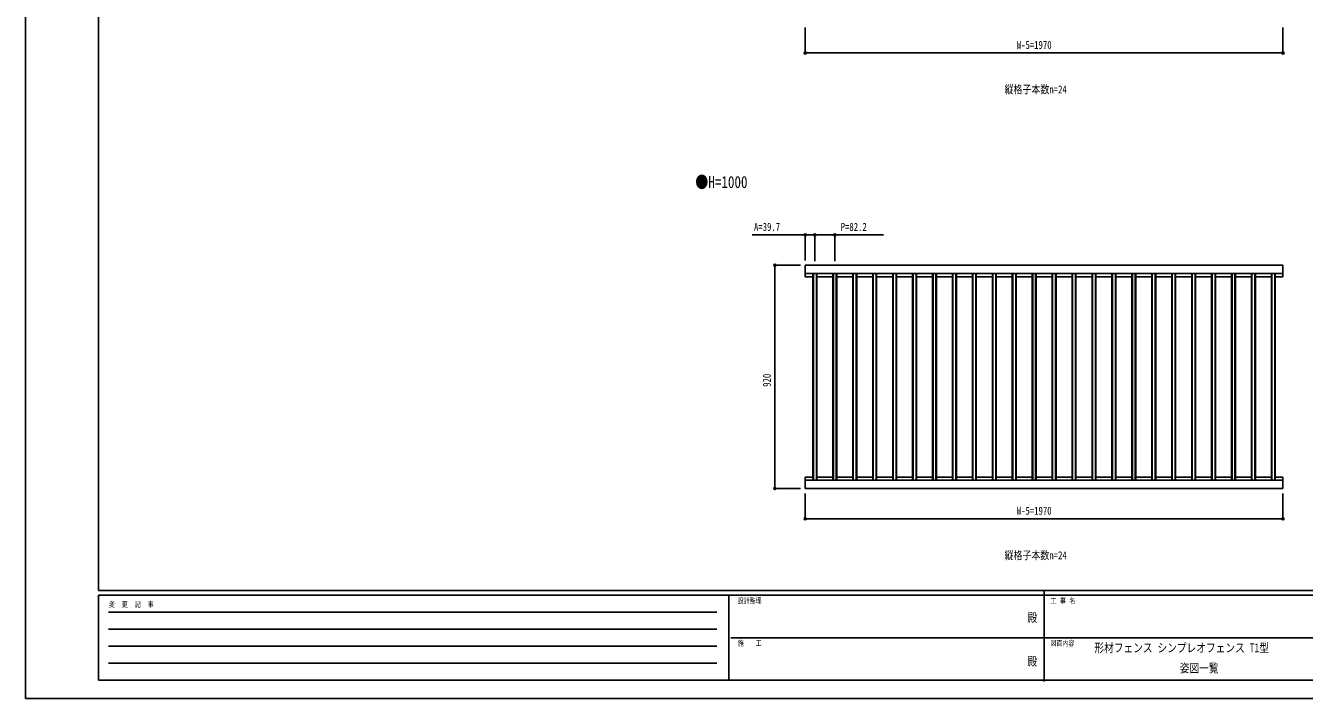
# Model space of a CAD drawing. Units: millimetres, scale not verified. Extents: x -4205 to 4205, y -2970 to 2970.
# Drawn here: x -4205 to 1068, y -2970 to -197 of the extents above; entities that cross this region are included whole.
import ezdxf
from ezdxf.enums import TextEntityAlignment as Align

# ---------------------------------------------------------------- set-up
doc = ezdxf.new("R2010")
doc.units = ezdxf.units.MM
doc.header["$LTSCALE"] = 12
doc.header["$PDMODE"] = 32
doc.header["$PDSIZE"] = 6
for name, color, linetype in [('0-1_USER1', 3, 'Continuous'), ('0-2_YKK_A1', 4, 'Continuous'), ('0-3_YKK_D', 6, 'Continuous'), ('0-4_YKK_ZWAK', 7, 'Continuous')]:
    doc.layers.add(name, color=color, linetype=linetype)
doc.styles.add('ＭＳ ゴシック', font='')
doc.styles.get('ＭＳ ゴシック').set_extended_font_data('MS Gothic')

msp = doc.modelspace()

# ---------------------------------------------------------------- linework, layer by layer
at = {"layer": '0-2_YKK_A1'}
for p, q in [((-989.98, -1232), (-989.98, -1185)), ((-989.98, -1185), (980.02, -1185)), ((980.02, -1232), (980.02, -1185)), ((980.02, -1219), (-989.98, -1219)), ((-989.98, -1232), (-958.28, -1232)), ((-958.28, -1219), (-958.28, -2071)), ((-958.28, -1219), (-942.28, -1219)), ((-956.28, -1219), (-956.28, -2071)), ((-944.28, -1219), (-944.28, -2071)), ((-942.28, -2071), (-942.28, -1219)), ((-942.28, -1232), (-876.08, -1232)), ((-876.08, -1219), (-876.08, -2071)), ((-876.08, -1219), (-860.08, -1219)), ((-874.08, -1219), (-874.08, -2071)), ((-862.08, -1219), (-862.08, -2071)), ((-860.08, -2071), (-860.08, -1219)), ((-860.08, -1232), (-793.88, -1232)), ((-793.88, -1219), (-793.88, -2071)), ((-793.88, -1219), (-777.88, -1219)), ((-791.88, -1219), (-791.88, -2071)), ((-779.88, -1219), (-779.88, -2071)), ((-777.88, -2071), (-777.88, -1219)), ((-777.88, -1232), (-711.68, -1232)), ((-711.68, -1219), (-711.68, -2071)), ((-711.68, -1219), (-695.68, -1219)), ((-709.68, -1219), (-709.68, -2071)), ((-697.68, -1219), (-697.68, -2071)), ((-695.68, -2071), (-695.68, -1219)), ((-695.68, -1232), (-629.48, -1232)), ((-629.48, -1219), (-629.48, -2071)), ((-629.48, -1219), (-613.48, -1219)), ((-627.48, -1219), (-627.48, -2071)), ((-615.48, -1219), (-615.48, -2071)), ((-613.48, -2071), (-613.48, -1219)), ((-613.48, -1232), (-547.28, -1232)), ((-547.28, -1219), (-547.28, -2071)), ((-547.28, -1219), (-531.28, -1219)), ((-545.28, -1219), (-545.28, -2071)), ((-533.28, -1219), (-533.28, -2071)), ((-531.28, -2071), (-531.28, -1219)), ((-531.28, -1232), (-465.08, -1232)), ((-465.08, -1219), (-465.08, -2071)), ((-465.08, -1219), (-449.08, -1219)), ((-463.08, -1219), (-463.08, -2071)), ((-451.08, -1219), (-451.08, -2071)), ((-449.08, -2071), (-449.08, -1219)), ((-449.08, -1232), (-382.88, -1232)), ((-382.88, -1219), (-382.88, -2071)), ((-382.88, -1219), (-366.88, -1219)), ((-380.88, -1219), (-380.88, -2071)), ((-368.88, -1219), (-368.88, -2071)), ((-366.88, -2071), (-366.88, -1219)), ((-366.88, -1232), (-300.68, -1232)), ((-300.68, -1219), (-300.68, -2071)), ((-300.68, -1219), (-284.68, -1219)), ((-298.68, -1219), (-298.68, -2071)), ((-286.68, -1219), (-286.68, -2071)), ((-284.68, -2071), (-284.68, -1219)), ((-284.68, -1232), (-218.48, -1232)), ((-218.48, -1219), (-218.48, -2071)), ((-218.48, -1219), (-202.48, -1219)), ((-216.48, -1219), (-216.48, -2071)), ((-204.48, -1219), (-204.48, -2071)), ((-202.48, -2071), (-202.48, -1219)), ((-202.48, -1232), (-136.28, -1232)), ((-136.28, -1219), (-136.28, -2071)), ((-136.28, -1219), (-120.28, -1219)), ((-134.28, -1219), (-134.28, -2071)), ((-122.28, -1219), (-122.28, -2071)), ((-120.28, -2071), (-120.28, -1219)), ((-120.28, -1232), (-54.08, -1232)), ((-54.08, -1219), (-54.08, -2071)), ((-54.08, -1219), (-38.08, -1219)), ((-52.08, -1219), (-52.08, -2071)), ((-40.08, -1219), (-40.08, -2071)), ((-38.08, -2071), (-38.08, -1219)), ((-38.08, -1232), (28.12, -1232)), ((28.12, -1219), (28.12, -2071)), ((28.12, -1219), (44.12, -1219)), ((30.12, -1219), (30.12, -2071)), ((42.12, -1219), (42.12, -2071)), ((44.12, -2071), (44.12, -1219)), ((44.12, -1232), (110.32, -1232)), ((110.32, -1219), (110.32, -2071)), ((110.32, -1219), (126.32, -1219)), ((112.32, -1219), (112.32, -2071)), ((124.32, -1219), (124.32, -2071)), ((126.32, -2071), (126.32, -1219)), ((126.32, -1232), (192.52, -1232)), ((192.52, -1219), (192.52, -2071)), ((192.52, -1219), (208.52, -1219)), ((194.52, -1219), (194.52, -2071)), ((206.52, -1219), (206.52, -2071)), ((208.52, -2071), (208.52, -1219)), ((208.52, -1232), (274.72, -1232)), ((274.72, -1219), (274.72, -2071)), ((274.72, -1219), (290.72, -1219)), ((276.72, -1219), (276.72, -2071)), ((288.72, -1219), (288.72, -2071)), ((290.72, -2071), (290.72, -1219)), ((290.72, -1232), (356.92, -1232)), ((356.92, -1219), (356.92, -2071)), ((356.92, -1219), (372.92, -1219)), ((358.92, -1219), (358.92, -2071)), ((370.92, -1219), (370.92, -2071)), ((372.92, -2071), (372.92, -1219)), ((372.92, -1232), (439.12, -1232)), ((439.12, -1219), (439.12, -2071)), ((439.12, -1219), (455.12, -1219)), ((441.12, -1219), (441.12, -2071)), ((453.12, -1219), (453.12, -2071)), ((455.12, -2071), (455.12, -1219)), ((455.12, -1232), (521.32, -1232)), ((521.32, -1219), (521.32, -2071)), ((521.32, -1219), (537.32, -1219)), ((523.32, -1219), (523.32, -2071)), ((535.32, -1219), (535.32, -2071)), ((537.32, -2071), (537.32, -1219)), ((537.32, -1232), (603.52, -1232)), ((603.52, -1219), (603.52, -2071)), ((603.52, -1219), (619.52, -1219)), ((605.52, -1219), (605.52, -2071)), ((617.52, -1219), (617.52, -2071)), ((619.52, -2071), (619.52, -1219)), ((619.52, -1232), (685.72, -1232)), ((685.72, -1219), (685.72, -2071)), ((685.72, -1219), (701.72, -1219)), ((687.72, -1219), (687.72, -2071)), ((699.72, -1219), (699.72, -2071)), ((701.72, -2071), (701.72, -1219)), ((701.72, -1232), (767.92, -1232)), ((767.92, -1219), (767.92, -2071)), ((767.92, -1219), (783.92, -1219)), ((769.92, -1219), (769.92, -2071)), ((781.92, -1219), (781.92, -2071)), ((783.92, -2071), (783.92, -1219)), ((783.92, -1232), (850.12, -1232)), ((850.12, -1219), (850.12, -2071)), ((850.12, -1219), (866.12, -1219)), ((852.12, -1219), (852.12, -2071)), ((864.12, -1219), (864.12, -2071)), ((866.12, -2071), (866.12, -1219)), ((866.12, -1232), (932.32, -1232)), ((932.32, -1219), (932.32, -2071)), ((932.32, -1219), (948.32, -1219)), ((934.32, -1219), (934.32, -2071)), ((946.32, -1219), (946.32, -2071)), ((948.32, -2071), (948.32, -1219)), ((948.32, -1232), (980.02, -1232)), ((-989.98, -2105), (-989.98, -2058)), ((-989.98, -2058), (-958.28, -2058)), ((980.02, -2071), (-989.98, -2071)), ((980.02, -2105), (-989.98, -2105)), ((-958.28, -2071), (-942.28, -2071)), ((-942.28, -2058), (-876.08, -2058)), ((-876.08, -2071), (-860.08, -2071)), ((-860.08, -2058), (-793.88, -2058)), ((-793.88, -2071), (-777.88, -2071)), ((-777.88, -2058), (-711.68, -2058)), ((-711.68, -2071), (-695.68, -2071)), ((-695.68, -2058), (-629.48, -2058)), ((-629.48, -2071), (-613.48, -2071)), ((-613.48, -2058), (-547.28, -2058)), ((-547.28, -2071), (-531.28, -2071)), ((-531.28, -2058), (-465.08, -2058)), ((-465.08, -2071), (-449.08, -2071)), ((-449.08, -2058), (-382.88, -2058)), ((-382.88, -2071), (-366.88, -2071)), ((-366.88, -2058), (-300.68, -2058)), ((-300.68, -2071), (-284.68, -2071)), ((-284.68, -2058), (-218.48, -2058)), ((-218.48, -2071), (-202.48, -2071)), ((-202.48, -2058), (-136.28, -2058)), ((-136.28, -2071), (-120.28, -2071)), ((-120.28, -2058), (-54.08, -2058)), ((-54.08, -2071), (-38.08, -2071)), ((-38.08, -2058), (28.12, -2058)), ((28.12, -2071), (44.12, -2071)), ((44.12, -2058), (110.32, -2058)), ((110.32, -2071), (126.32, -2071)), ((126.32, -2058), (192.52, -2058)), ((192.52, -2071), (208.52, -2071)), ((208.52, -2058), (274.72, -2058)), ((274.72, -2071), (290.72, -2071)), ((290.72, -2058), (356.92, -2058)), ((356.92, -2071), (372.92, -2071)), ((372.92, -2058), (439.12, -2058)), ((439.12, -2071), (455.12, -2071)), ((455.12, -2058), (521.32, -2058)), ((521.32, -2071), (537.32, -2071)), ((537.32, -2058), (603.52, -2058)), ((603.52, -2071), (619.52, -2071)), ((619.52, -2058), (685.72, -2058)), ((685.72, -2071), (701.72, -2071)), ((701.72, -2058), (767.92, -2058)), ((767.92, -2071), (783.92, -2071)), ((783.92, -2058), (850.12, -2058)), ((850.12, -2071), (866.12, -2071)), ((866.12, -2058), (932.32, -2058)), ((932.32, -2071), (948.32, -2071)), ((948.32, -2058), (980.02, -2058)), ((980.02, -2105), (980.02, -2058))]:
    msp.add_line(p, q, dxfattribs=at)
at = {"layer": '0-3_YKK_D'}
for p, q in [((-989.98, -205), (-989.98, -311)), ((980.02, -205), (980.02, -311)), ((-989.98, -310), (980.02, -310)), ((-989.98, -1165), (-989.98, -1059)), ((-950.28, -1165), (-950.28, -1059)), ((-950.28, -1168), (-950.28, -1059)), ((-868.08, -1168), (-868.08, -1059)), ((-1009.98, -1185), (-1115.98, -1185)), ((-1114.98, -1185), (-1114.98, -2105)), ((-1009.98, -2105), (-1115.98, -2105)), ((-989.98, -2125), (-989.98, -2231)), ((980.02, -2125), (980.02, -2231)), ((-989.98, -2230), (980.02, -2230))]:
    msp.add_line(p, q, dxfattribs=at)
for points in [[(-950.28, -1060), (-989.98, -1060), (-1208.38, -1060)], [(-950.28, -1060), (-868.08, -1060), (-666.68, -1060)]]:
    msp.add_lwpolyline(points, dxfattribs=at)
for centre in [(-989.98, -310), (980.02, -310), (-989.98, -1060), (-950.28, -1060), (-950.28, -1060), (-868.08, -1060), (-1114.98, -1185), (-1114.98, -2105), (-989.98, -2230), (980.02, -2230)]:
    msp.add_circle(centre, 4.25, dxfattribs=at)
at = {"layer": '0-4_YKK_ZWAK'}
for p, q in [((-3904.98, -2525), (-3904.98, 2775)), ((3895.02, -2525), (-3904.98, -2525)), ((-4.98, -2525), (-4.98, -2895)), ((-1304.98, -2545), (-3904.98, -2545)), ((-3904.98, -2895), (-3904.98, -2545)), ((-1304.98, -2545), (-1304.98, -2895)), ((-4.98, -2545), (-1304.98, -2545)), ((1295.02, -2545), (-4.98, -2545)), ((-3862.48, -2615), (-1354.98, -2615)), ((-3862.48, -2685), (-1354.98, -2685)), ((-1297.48, -2720), (-4.98, -2720)), ((-4.98, -2720), (1295.02, -2720)), ((-3862.48, -2755), (-1354.98, -2755)), ((-3862.48, -2825), (-1354.98, -2825)), ((-3904.98, -2895), (-1304.98, -2895)), ((-1304.98, -2895), (-4.98, -2895)), ((-4.98, -2895), (1295.02, -2895))]:
    msp.add_line(p, q, dxfattribs=at)
msp.add_lwpolyline([(-4205, -2970), (4205, -2970), (4205, 2970), (-4205, 2970)], close=True, dxfattribs=at)
msp.add_point((-4.98, -2895), dxfattribs=at)

# ---------------------------------------------------------------- texts
at = {"layer": '0-1_USER1', "style": 'ＭＳ ゴシック', "width": 0.8}
for s, height, p in [('縦格子本数n=24', 32.99, (-168.2, -486.5)), ('●H=1000', 49.49, (-1443.6, -881.5)), ('縦格子本数n=24', 32.99, (-168.2, -2406.5)), ('形材フェンス シンプレオフェンス T1型', 36.66, (202.35, -2790.83)), ('姿図一覧', 36.66, (554.35, -2874.17))]:
    msp.add_text(s, height=height, dxfattribs=at).set_placement(p, align=Align.BOTTOM_LEFT)
at = {"layer": '0-3_YKK_D', "style": 'ＭＳ ゴシック', "width": 0.8}
for s, p in [('W-5=1970', (-117.78, -303)), ('A=39.7', (-1201.38, -1053)), ('P=82.2', (-844.08, -1053)), ('W-5=1970', (-117.78, -2223))]:
    msp.add_text(s, height=32.99, dxfattribs=at).set_placement(p, align=Align.BOTTOM_LEFT)
msp.add_text('920', height=32.99, rotation=90, dxfattribs=at).set_placement((-1121.98, -1685.8), align=Align.BOTTOM_LEFT)
at = {"layer": '0-4_YKK_ZWAK', "style": 'ＭＳ ゴシック', "width": 0.8}
for s, height, p in [('変  更  記  事', 21.99, (-3861.31, -2600)), ('設計監理', 21.99, (-1268.31, -2585)), ('工 事 名', 21.99, (21.27, -2585)), ('殿', 36.66, (-73.67, -2665.83)), ('施\u3000\u3000工', 21.99, (-1268.31, -2760)), ('図面内容', 21.99, (21.27, -2760)), ('殿', 36.66, (-73.67, -2845.83))]:
    msp.add_text(s, height=height, dxfattribs=at).set_placement(p, align=Align.BOTTOM_LEFT)

doc.saveas('drawing.dxf')
